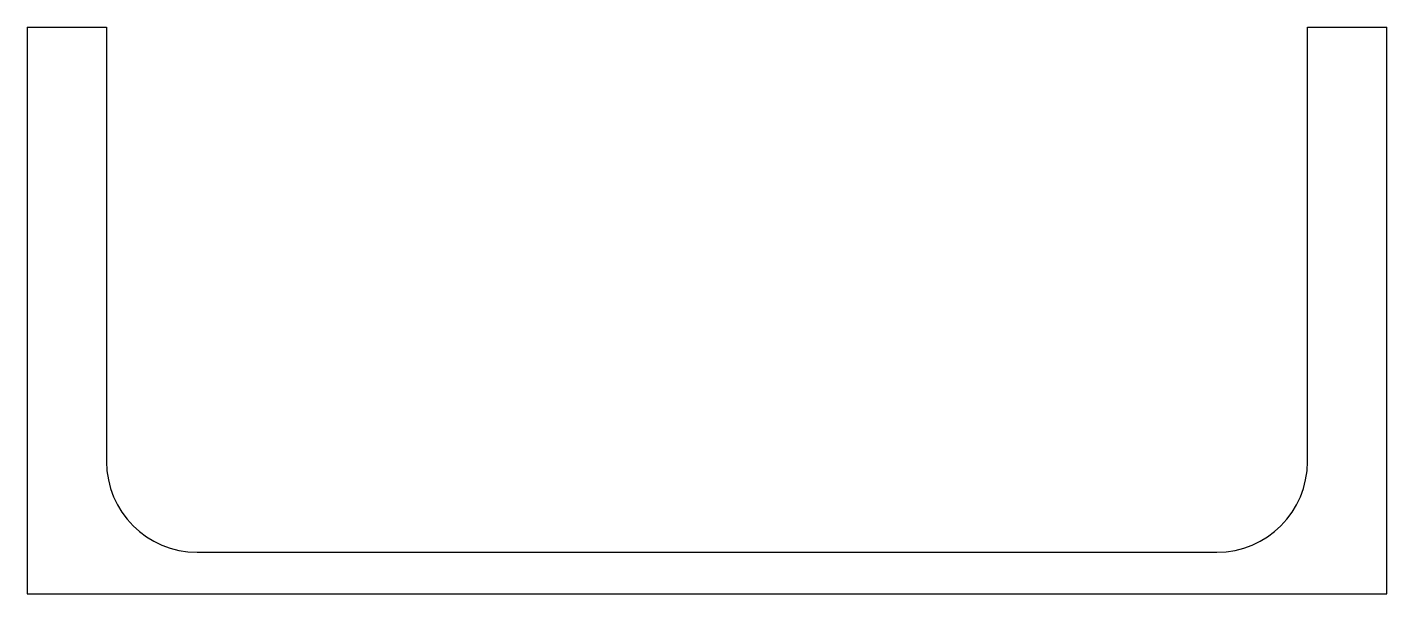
# Model space of a CAD drawing. Extents: x -90 to 90, y 0 to 75.
import ezdxf

# ---------------------------------------------------------------- set-up
doc = ezdxf.new("R2010")
doc.units = 0

msp = doc.modelspace()

# ---------------------------------------------------------------- linework, layer by layer
for p, q in [((-90, 75), (-79.5, 75)), ((-90, 75), (-90, 0)), ((-79.5, 75), (-79.5, 17.5)), ((79.5, 75), (90, 75)), ((79.5, 17.5), (79.5, 75)), ((90, 0), (90, 75)), ((-67.5, 5.5), (67.5, 5.5)), ((-90, 0), (90, 0))]:
    msp.add_line(p, q)
for centre, start, end in [((-67.5, 17.5), 180, 270), ((67.5, 17.5), 270, 0)]:
    msp.add_arc(centre, 12, start, end)

doc.saveas('drawing.dxf')
